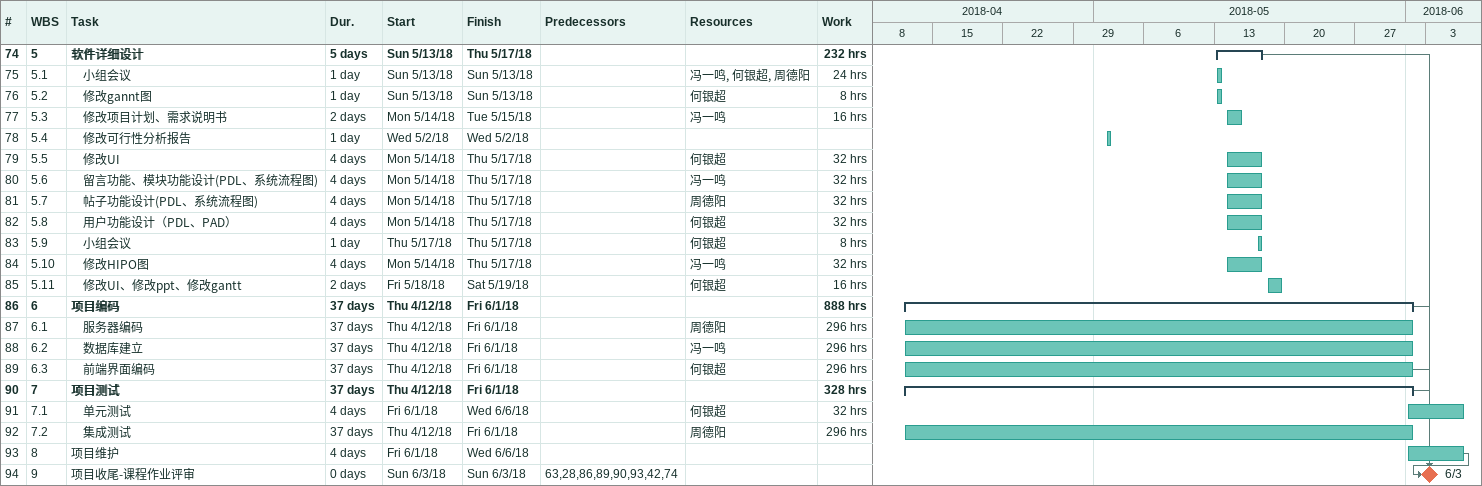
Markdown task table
| ID | WBS | Task | Duration | Start | Finish | Predecessors | Resources | Work (h) |
|---|---|---|---|---|---|---|---|---|
| 74 | 5 | **软件详细设计** | 5d | 2018-05-13 | 2018-05-17 |  |  | 232 |
| 75 | 5.1 | 小组会议 | 1d | 2018-05-13 | 2018-05-13 |  | 冯一鸣, 何银超, 周德阳 | 24 |
| 76 | 5.2 | 修改gannt图 | 1d | 2018-05-13 | 2018-05-13 |  | 何银超 | 8 |
| 77 | 5.3 | 修改项目计划、需求说明书 | 2d | 2018-05-14 | 2018-05-15 |  | 冯一鸣 | 16 |
| 78 | 5.4 | 修改可行性分析报告 | 1d | 2018-05-02 | 2018-05-02 |  |  |  |
| 79 | 5.5 | 修改UI | 4d | 2018-05-14 | 2018-05-17 |  | 何银超 | 32 |
| 80 | 5.6 | 留言功能、模块功能设计(PDL、系统流程图) | 4d | 2018-05-14 | 2018-05-17 |  | 冯一鸣 | 32 |
| 81 | 5.7 | 帖子功能设计(PDL、系统流程图) | 4d | 2018-05-14 | 2018-05-17 |  | 周德阳 | 32 |
| 82 | 5.8 | 用户功能设计（PDL、PAD） | 4d | 2018-05-14 | 2018-05-17 |  | 何银超 | 32 |
| 83 | 5.9 | 小组会议 | 1d | 2018-05-17 | 2018-05-17 |  | 何银超 | 8 |
| 84 | 5.10 | 修改HIPO图 | 4d | 2018-05-14 | 2018-05-17 |  | 冯一鸣 | 32 |
| 85 | 5.11 | 修改UI、修改ppt、修改gantt | 2d | 2018-05-18 | 2018-05-19 |  | 何银超 | 16 |
| 86 | 6 | **项目编码** | 37d | 2018-04-12 | 2018-06-01 |  |  | 888 |
| 87 | 6.1 | 服务器编码 | 37d | 2018-04-12 | 2018-06-01 |  | 周德阳 | 296 |
| 88 | 6.2 | 数据库建立 | 37d | 2018-04-12 | 2018-06-01 |  | 冯一鸣 | 296 |
| 89 | 6.3 | 前端界面编码 | 37d | 2018-04-12 | 2018-06-01 |  | 何银超 | 296 |
| 90 | 7 | **项目测试** | 37d | 2018-04-12 | 2018-06-01 |  |  | 328 |
| 91 | 7.1 | 单元测试 | 4d | 2018-06-01 | 2018-06-06 |  | 何银超 | 32 |
| 92 | 7.2 | 集成测试 | 37d | 2018-04-12 | 2018-06-01 |  | 周德阳 | 296 |
| 93 | 8 | 项目维护 | 4d | 2018-06-01 | 2018-06-06 |  |  |  |
| 94 | 9 | 项目收尾-课程作业评审 | 0d | 2018-06-03 | 2018-06-03 | 63, 28, 86, 89, 90, 93, 42, 74 |  |  |
